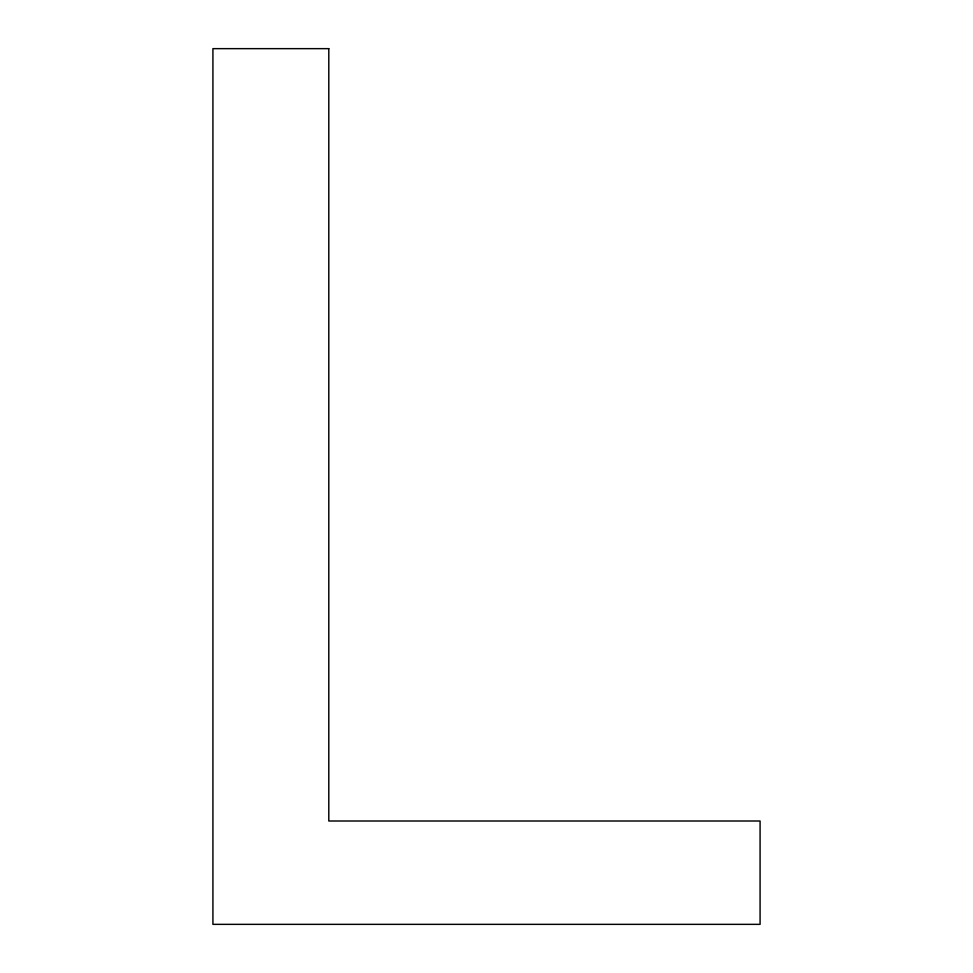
<?xml version="1.0" encoding="UTF-8"?>
<svg xmlns="http://www.w3.org/2000/svg" width="973" height="973" viewBox="0 0 973 973"><rect width="100%" height="100%" fill="white"/><g stroke="black" fill="none" stroke-linecap="round" stroke-linejoin="round"><path stroke-width="1.46" d="M328.801 48.65L212.917 48.65L212.917 924.35L760.083 924.35L760.083 821.005L328.801 821.005L328.801 48.65"/></g></svg>
